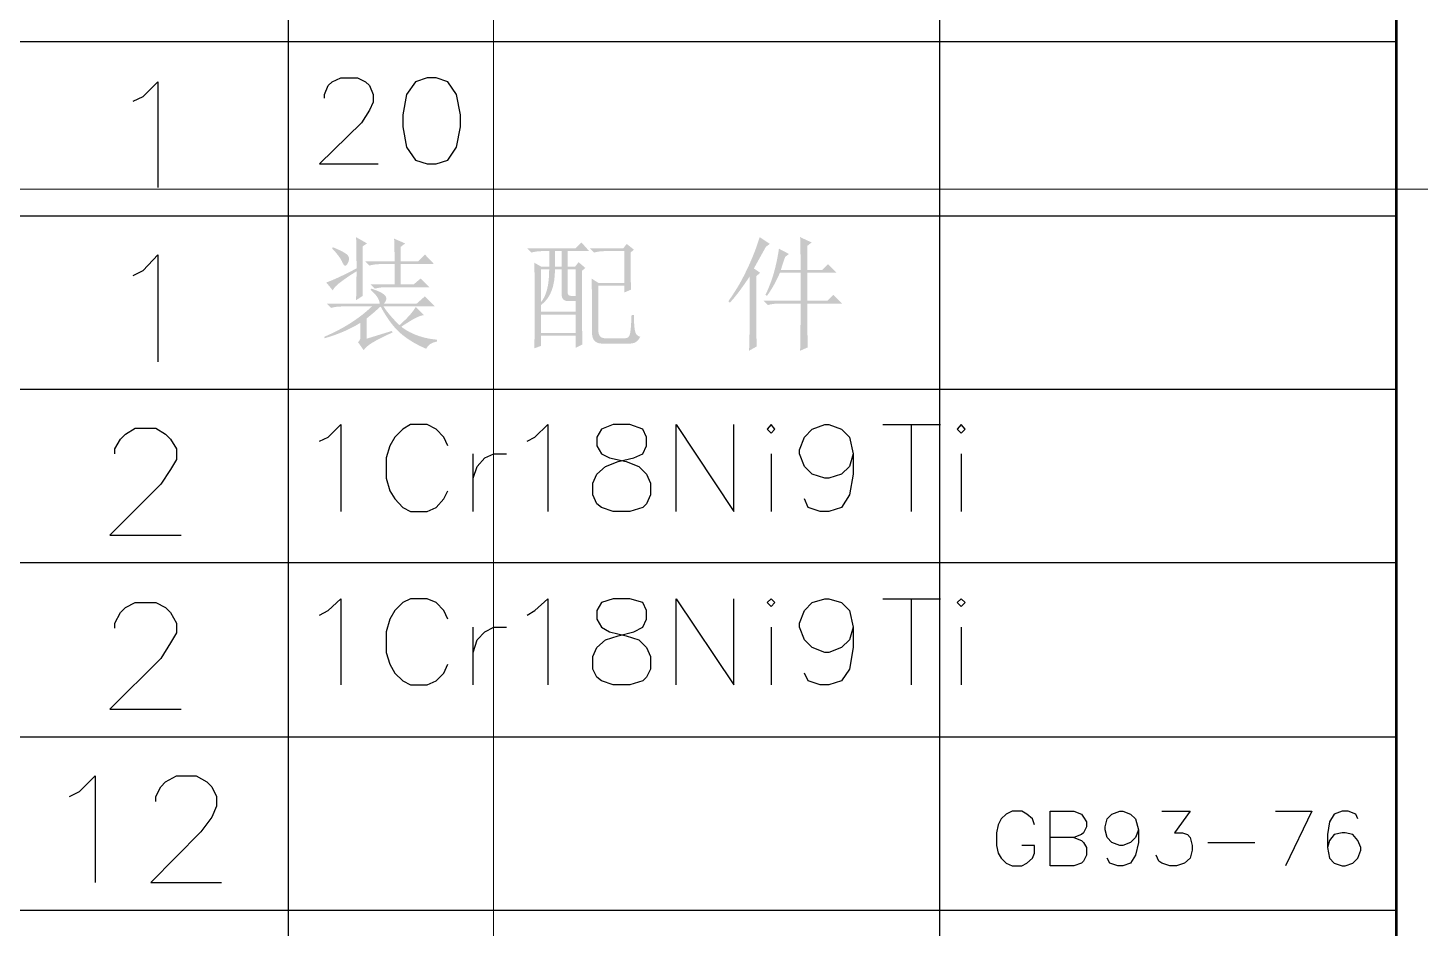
# Model space of a CAD drawing. Header units: millimetres. Extents: x 0 to 841, y 0 to 1189.
# Drawn here: x 736.8 to 797, y 87 to 125.9 of the extents above; entities that cross this region are included whole.
import ezdxf

# ---------------------------------------------------------------- set-up
doc = ezdxf.new("R2010")
doc.units = ezdxf.units.MM
doc.layers.add('C00-00-00', color=7, linetype='Continuous')
doc.layers.add('CBF-BF-BF', color=7, linetype='Continuous', true_color=0xbfbfbf)

msp = doc.modelspace()

# ---------------------------------------------------------------- hatches: boundary and pattern name
at = {"layer": 'C00-00-00'}
h = msp.add_hatch(color=256, dxfattribs=at)
edge = h.paths.add_edge_path(flags=0)
edge.add_spline(control_points=[(749.966963, 116.394977), (750.341238, 116.24229), (750.559519, 116.121023), (750.622358, 116.030624), (750.684645, 115.940224), (750.677479, 115.826123), (750.601411, 115.687217), (750.525344, 115.54831), (750.452583, 115.562642), (750.38313, 115.729109), (750.313677, 115.895576), (750.16099, 116.103384), (749.925621, 116.353085), (749.925621, 116.353085), (749.966963, 116.394977), (749.966963, 116.394977)], knot_values=[0, 0, 0, 0, 1, 1, 1, 2, 2, 2, 3, 3, 3, 4, 4, 4, 5, 5, 5, 5], degree=3, periodic=1)
edge = h.paths.add_edge_path(flags=0)
edge.add_spline(control_points=[(751.257358, 116.436318), (751.257358, 116.436318), (751.257358, 114.293193), (751.257358, 114.293193), (751.257358, 114.293193), (750.965765, 114.10578), (750.965765, 114.10578), (750.979545, 114.452494), (750.986711, 114.868662), (750.986711, 115.354283), (750.695118, 115.174035), (750.455891, 115.010875), (750.268477, 114.865355), (750.081064, 114.719834), (749.980743, 114.605181), (749.966963, 114.521947), (749.966963, 114.521947), (749.675921, 114.875828), (749.675921, 114.875828), (749.91129, 114.945281), (750.348404, 115.146474), (750.986711, 115.479408), (750.986711, 116.186618), (750.979545, 116.637512), (750.965765, 116.832091), (750.965765, 116.832091), (751.444219, 116.561444), (751.444219, 116.561444), (751.444219, 116.561444), (751.257358, 116.436318), (751.257358, 116.436318)], knot_values=[0, 0, 0, 0, 1, 1, 1, 2, 2, 2, 3, 3, 3, 4, 4, 4, 5, 5, 5, 6, 6, 6, 7, 7, 7, 8, 8, 8, 9, 9, 9, 10, 10, 10, 10], degree=3, periodic=1)
edge = h.paths.add_edge_path(flags=0)
edge.add_spline(control_points=[(751.360986, 115.791396), (751.360986, 115.791396), (752.630435, 115.791396), (752.630435, 115.791396), (752.630435, 116.263237), (752.623269, 116.589005), (752.609489, 116.769252), (752.609489, 116.769252), (753.088495, 116.561444), (753.088495, 116.561444), (753.088495, 116.561444), (752.901081, 116.415923), (752.901081, 116.415923), (752.901081, 116.415923), (752.901081, 115.791396), (752.901081, 115.791396), (752.901081, 115.791396), (753.650183, 115.791396), (753.650183, 115.791396), (753.650183, 115.791396), (753.941225, 116.082989), (753.941225, 116.082989), (753.941225, 116.082989), (754.336997, 115.666822), (754.336997, 115.666822), (754.336997, 115.666822), (752.901081, 115.666822), (752.901081, 115.666822), (752.901081, 115.666822), (752.901081, 114.792594), (752.901081, 114.792594), (752.901081, 114.792594), (753.46277, 114.792594), (753.46277, 114.792594), (753.46277, 114.792594), (753.754363, 115.042295), (753.754363, 115.042295), (753.754363, 115.042295), (754.128638, 114.66802), (754.128638, 114.66802), (754.128638, 114.66802), (752.276555, 114.66802), (752.276555, 114.66802), (752.096307, 114.66802), (751.92984, 114.647073), (751.777154, 114.605181), (751.777154, 114.605181), (751.590292, 114.792594), (751.590292, 114.792594), (751.590292, 114.792594), (752.630435, 114.792594), (752.630435, 114.792594), (752.630435, 114.792594), (752.630435, 115.666822), (752.630435, 115.666822), (752.630435, 115.666822), (752.0478, 115.666822), (752.0478, 115.666822), (751.867002, 115.666822), (751.700535, 115.645875), (751.548399, 115.603983), (751.548399, 115.603983), (751.360986, 115.791396), (751.360986, 115.791396)], knot_values=[0, 0, 0, 0, 1, 1, 1, 2, 2, 2, 3, 3, 3, 4, 4, 4, 5, 5, 5, 6, 6, 6, 7, 7, 7, 8, 8, 8, 9, 9, 9, 10, 10, 10, 11, 11, 11, 12, 12, 12, 13, 13, 13, 14, 14, 14, 15, 15, 15, 16, 16, 16, 17, 17, 17, 18, 18, 18, 19, 19, 19, 20, 20, 20, 21, 21, 21, 21], degree=3, periodic=1)
edge = h.paths.add_edge_path(flags=0)
edge.add_spline(control_points=[(751.985513, 113.960259), (751.985513, 114.126726), (751.853772, 114.32792), (751.590292, 114.56384), (751.590292, 114.56384), (751.631633, 114.605181), (751.631633, 114.605181), (751.964567, 114.493836), (752.16576, 114.390207), (752.235213, 114.293193), (752.304667, 114.196179), (752.28372, 114.084834), (752.172926, 113.960259), (752.172926, 113.960259), (753.587896, 113.960259), (753.587896, 113.960259), (753.587896, 113.960259), (753.941225, 114.272247), (753.941225, 114.272247), (753.941225, 114.272247), (754.378338, 113.835684), (754.378338, 113.835684), (754.378338, 113.835684), (752.15198, 113.835684), (752.15198, 113.835684), (752.304115, 113.599764), (752.533421, 113.329118), (752.838794, 113.023744), (753.184957, 113.329118), (753.420877, 113.592599), (753.546003, 113.814738), (753.546003, 113.814738), (753.899884, 113.460858), (753.899884, 113.460858), (753.788538, 113.446526), (753.667271, 113.405185), (753.53553, 113.335732), (753.40379, 113.266279), (753.199289, 113.141704), (752.922028, 112.961457), (753.088495, 112.822551), (753.306776, 112.701283), (753.577423, 112.597104), (753.847518, 112.492924), (754.142418, 112.427329), (754.461572, 112.399769), (754.461572, 112.399769), (754.461572, 112.316535), (754.461572, 112.316535), (754.225652, 112.274643), (754.072965, 112.170463), (754.004063, 112.003996), (753.601676, 112.170463), (753.243937, 112.38213), (752.93195, 112.638445), (752.619962, 112.895311), (752.317896, 113.294391), (752.026854, 113.835684), (751.832826, 113.654886), (751.631633, 113.481804), (751.423825, 113.315337), (751.423825, 113.315337), (751.423825, 112.44111), (751.423825, 112.44111), (751.423825, 112.44111), (752.50586, 112.774044), (752.50586, 112.774044), (752.50586, 112.774044), (752.547201, 112.711757), (752.547201, 112.711757), (751.7981, 112.378822), (751.381932, 112.122507), (751.298699, 111.941709), (751.298699, 111.941709), (751.048998, 112.295589), (751.048998, 112.295589), (751.132232, 112.365042), (751.166958, 112.441661), (751.153178, 112.524343), (751.153178, 112.524343), (751.153178, 113.127924), (751.153178, 113.127924), (750.708898, 112.850112), (750.195717, 112.628523), (749.613082, 112.462056), (749.613082, 112.462056), (749.592687, 112.524343), (749.592687, 112.524343), (750.410691, 112.871058), (751.097505, 113.308171), (751.652579, 113.835684), (751.652579, 113.835684), (750.38313, 113.835684), (750.38313, 113.835684), (750.202331, 113.835684), (750.035864, 113.814738), (749.883729, 113.772846), (749.883729, 113.772846), (749.696316, 113.960259), (749.696316, 113.960259), (749.696316, 113.960259), (751.985513, 113.960259), (751.985513, 113.960259)], knot_values=[0, 0, 0, 0, 1, 1, 1, 2, 2, 2, 3, 3, 3, 4, 4, 4, 5, 5, 5, 6, 6, 6, 7, 7, 7, 8, 8, 8, 9, 9, 9, 10, 10, 10, 11, 11, 11, 12, 12, 12, 13, 13, 13, 14, 14, 14, 15, 15, 15, 16, 16, 16, 17, 17, 17, 18, 18, 18, 19, 19, 19, 20, 20, 20, 21, 21, 21, 22, 22, 22, 23, 23, 23, 24, 24, 24, 25, 25, 25, 26, 26, 26, 27, 27, 27, 28, 28, 28, 29, 29, 29, 30, 30, 30, 31, 31, 31, 32, 32, 32, 33, 33, 33, 34, 34, 34, 34], degree=3, periodic=1)
h = msp.add_hatch(color=256, dxfattribs=at)
edge = h.paths.add_edge_path(flags=0)
edge.add_spline(control_points=[(770.177574, 115.417121), (770.177574, 115.944083), (770.170408, 116.415372), (770.157179, 116.832091), (770.157179, 116.832091), (770.65658, 116.602785), (770.65658, 116.602785), (770.65658, 116.602785), (770.469167, 116.457264), (770.469167, 116.457264), (770.469167, 116.457264), (770.469167, 115.417121), (770.469167, 115.417121), (770.469167, 115.417121), (771.114089, 115.417121), (771.114089, 115.417121), (771.114089, 115.417121), (771.363789, 115.666822), (771.363789, 115.666822), (771.363789, 115.666822), (771.738616, 115.291995), (771.738616, 115.291995), (771.738616, 115.291995), (770.469167, 115.291995), (770.469167, 115.291995), (770.469167, 115.291995), (770.469167, 114.085385), (770.469167, 114.085385), (770.469167, 114.085385), (771.342843, 114.085385), (771.342843, 114.085385), (771.342843, 114.085385), (771.592544, 114.335086), (771.592544, 114.335086), (771.592544, 114.335086), (771.96737, 113.960259), (771.96737, 113.960259), (771.96737, 113.960259), (770.469167, 113.960259), (770.469167, 113.960259), (770.469167, 112.905784), (770.475782, 112.275194), (770.490113, 112.066835), (770.490113, 112.066835), (770.157179, 111.920763), (770.157179, 111.920763), (770.170408, 112.600411), (770.177574, 113.280059), (770.177574, 113.960259), (770.177574, 113.960259), (769.262006, 113.960259), (769.262006, 113.960259), (769.081758, 113.960259), (768.915291, 113.939313), (768.762604, 113.897972), (768.762604, 113.897972), (768.575743, 114.085385), (768.575743, 114.085385), (768.575743, 114.085385), (770.177574, 114.085385), (770.177574, 114.085385), (770.177574, 114.085385), (770.177574, 115.291995), (770.177574, 115.291995), (770.177574, 115.291995), (769.282952, 115.291995), (769.282952, 115.291995), (769.116485, 114.903388), (768.929071, 114.570454), (768.721263, 114.293193), (768.721263, 114.293193), (768.658976, 114.335086), (768.658976, 114.335086), (768.811111, 114.653688), (768.932379, 114.972842), (769.022778, 115.291995), (769.113177, 115.610598), (769.185938, 115.957863), (769.241611, 116.33269), (769.241611, 116.33269), (769.678173, 116.103384), (769.678173, 116.103384), (769.678173, 116.103384), (769.511706, 115.978809), (769.511706, 115.978809), (769.456033, 115.826123), (769.393746, 115.63871), (769.324844, 115.417121), (769.324844, 115.417121), (770.177574, 115.417121), (770.177574, 115.417121)], knot_values=[0, 0, 0, 0, 1, 1, 1, 2, 2, 2, 3, 3, 3, 4, 4, 4, 5, 5, 5, 6, 6, 6, 7, 7, 7, 8, 8, 8, 9, 9, 9, 10, 10, 10, 11, 11, 11, 12, 12, 12, 13, 13, 13, 14, 14, 14, 15, 15, 15, 16, 16, 16, 17, 17, 17, 18, 18, 18, 19, 19, 19, 20, 20, 20, 21, 21, 21, 22, 22, 22, 23, 23, 23, 24, 24, 24, 25, 25, 25, 26, 26, 26, 27, 27, 27, 28, 28, 28, 29, 29, 29, 30, 30, 30, 30], degree=3, periodic=1)
edge = h.paths.add_edge_path(flags=0)
edge.add_spline(control_points=[(767.951216, 111.920763), (767.964996, 112.351262), (767.972162, 112.684196), (767.972162, 112.920116), (767.972162, 112.920116), (767.972162, 115.125528), (767.972162, 115.125528), (767.611116, 114.584235), (767.326689, 114.20996), (767.118881, 114.002151), (767.118881, 114.002151), (767.056593, 114.064439), (767.056593, 114.064439), (767.167387, 114.216574), (767.295821, 114.411153), (767.441341, 114.647073), (767.586862, 114.882993), (767.750022, 115.194981), (767.930269, 115.583588), (768.110517, 115.971644), (768.270369, 116.387811), (768.409275, 116.832091), (768.409275, 116.832091), (768.845838, 116.540498), (768.845838, 116.540498), (768.845838, 116.540498), (768.679371, 116.415923), (768.679371, 116.415923), (768.41589, 115.944083), (768.242257, 115.631544), (768.159575, 115.479408), (768.159575, 115.479408), (768.42967, 115.291995), (768.42967, 115.291995), (768.42967, 115.291995), (768.263203, 115.146474), (768.263203, 115.146474), (768.263203, 115.146474), (768.263203, 112.982403), (768.263203, 112.982403), (768.263203, 112.732151), (768.269818, 112.44111), (768.28415, 112.108176), (768.28415, 112.108176), (767.951216, 111.920763), (767.951216, 111.920763)], knot_values=[0, 0, 0, 0, 1, 1, 1, 2, 2, 2, 3, 3, 3, 4, 4, 4, 5, 5, 5, 6, 6, 6, 7, 7, 7, 8, 8, 8, 9, 9, 9, 10, 10, 10, 11, 11, 11, 12, 12, 12, 13, 13, 13, 14, 14, 14, 15, 15, 15, 15], degree=3, periodic=1)
h = msp.add_hatch(color=256, dxfattribs=at)
edge = h.paths.add_edge_path(flags=0)
edge.add_spline(control_points=[(762.830113, 116.166223), (762.830113, 115.444682), (762.836727, 114.910554), (762.851059, 114.56384), (762.851059, 114.56384), (762.559466, 114.438714), (762.559466, 114.438714), (762.559466, 114.438714), (762.559466, 114.730307), (762.559466, 114.730307), (762.559466, 114.730307), (761.436089, 114.730307), (761.436089, 114.730307), (761.436089, 114.730307), (761.436089, 112.815936), (761.436089, 112.815936), (761.436089, 112.565684), (761.546883, 112.448276), (761.769023, 112.462056), (761.769023, 112.462056), (762.601358, 112.462056), (762.601358, 112.462056), (762.712152, 112.462056), (762.781606, 112.530958), (762.809166, 112.669864), (762.836727, 112.80877), (762.857673, 113.072251), (762.871454, 113.460858), (762.871454, 113.460858), (762.975633, 113.460858), (762.975633, 113.460858), (762.975633, 113.169265), (762.989414, 112.947125), (763.016975, 112.79499), (763.044535, 112.642303), (763.121154, 112.551904), (763.24628, 112.524343), (763.149266, 112.316535), (762.989414, 112.219521), (762.767825, 112.233302), (762.767825, 112.233302), (761.68579, 112.233302), (761.68579, 112.233302), (761.324744, 112.205741), (761.151111, 112.372208), (761.165442, 112.732703), (761.165442, 113.953093), (761.158277, 114.723141), (761.144496, 115.042295), (761.144496, 115.042295), (761.436089, 114.854882), (761.436089, 114.854882), (761.436089, 114.854882), (762.559466, 114.854882), (762.559466, 114.854882), (762.559466, 114.854882), (762.559466, 116.22851), (762.559466, 116.22851), (762.559466, 116.22851), (761.748077, 116.22851), (761.748077, 116.22851), (761.567278, 116.22851), (761.400811, 116.207564), (761.248676, 116.166223), (761.248676, 116.166223), (761.061263, 116.353085), (761.061263, 116.353085), (761.061263, 116.353085), (762.518125, 116.353085), (762.518125, 116.353085), (762.518125, 116.353085), (762.663646, 116.540498), (762.663646, 116.540498), (762.663646, 116.540498), (762.975633, 116.290797), (762.975633, 116.290797), (762.975633, 116.290797), (762.830113, 116.166223), (762.830113, 116.166223)], knot_values=[0, 0, 0, 0, 1, 1, 1, 2, 2, 2, 3, 3, 3, 4, 4, 4, 5, 5, 5, 6, 6, 6, 7, 7, 7, 8, 8, 8, 9, 9, 9, 10, 10, 10, 11, 11, 11, 12, 12, 12, 13, 13, 13, 14, 14, 14, 15, 15, 15, 16, 16, 16, 17, 17, 17, 18, 18, 18, 19, 19, 19, 20, 20, 20, 21, 21, 21, 22, 22, 22, 23, 23, 23, 24, 24, 24, 25, 25, 25, 26, 26, 26, 26], degree=3, periodic=1)
edge = h.paths.add_edge_path(flags=0)
edge.add_spline(control_points=[(760.728329, 115.375229), (760.728329, 113.682998), (760.734943, 112.621357), (760.749275, 112.191409), (760.749275, 112.191409), (760.457682, 112.045888), (760.457682, 112.045888), (760.457682, 112.045888), (760.457682, 112.566236), (760.457682, 112.566236), (760.457682, 112.566236), (758.959479, 112.566236), (758.959479, 112.566236), (758.959479, 112.566236), (758.959479, 112.129122), (758.959479, 112.129122), (758.959479, 112.129122), (758.668437, 112.024942), (758.668437, 112.024942), (758.682218, 112.455441), (758.689383, 113.065637), (758.689383, 113.856079), (758.689383, 114.646522), (758.682218, 115.271049), (758.668437, 115.729109), (758.668437, 115.729109), (758.959479, 115.562642), (758.959479, 115.562642), (758.959479, 115.562642), (759.313359, 115.562642), (759.313359, 115.562642), (759.313359, 115.562642), (759.313359, 116.22851), (759.313359, 116.22851), (759.313359, 116.22851), (759.042712, 116.22851), (759.042712, 116.22851), (758.862465, 116.22851), (758.695998, 116.207564), (758.543311, 116.166223), (758.543311, 116.166223), (758.356449, 116.353085), (758.356449, 116.353085), (758.356449, 116.353085), (760.457682, 116.353085), (760.457682, 116.353085), (760.457682, 116.353085), (760.707383, 116.602785), (760.707383, 116.602785), (760.707383, 116.602785), (761.040317, 116.22851), (761.040317, 116.22851), (761.040317, 116.22851), (760.104353, 116.22851), (760.104353, 116.22851), (760.104353, 116.22851), (760.104353, 115.562642), (760.104353, 115.562642), (760.104353, 115.562642), (760.437287, 115.562642), (760.437287, 115.562642), (760.437287, 115.562642), (760.582808, 115.750055), (760.582808, 115.750055), (760.582808, 115.750055), (760.87385, 115.500355), (760.87385, 115.500355), (760.87385, 115.500355), (760.728329, 115.375229), (760.728329, 115.375229)], knot_values=[0, 0, 0, 0, 1, 1, 1, 2, 2, 2, 3, 3, 3, 4, 4, 4, 5, 5, 5, 6, 6, 6, 7, 7, 7, 8, 8, 8, 9, 9, 9, 10, 10, 10, 11, 11, 11, 12, 12, 12, 13, 13, 13, 14, 14, 14, 15, 15, 15, 16, 16, 16, 17, 17, 17, 18, 18, 18, 19, 19, 19, 20, 20, 20, 21, 21, 21, 22, 22, 22, 23, 23, 23, 23], degree=3, periodic=1)
edge = h.paths.add_edge_path(flags=0)
edge.add_spline(control_points=[(759.56306, 116.22851), (759.56306, 116.22851), (759.56306, 115.562642), (759.56306, 115.562642), (759.56306, 115.562642), (759.854652, 115.562642), (759.854652, 115.562642), (759.854652, 115.562642), (759.854652, 116.22851), (759.854652, 116.22851), (759.854652, 116.22851), (759.56306, 116.22851), (759.56306, 116.22851)], knot_values=[0, 0, 0, 0, 1, 1, 1, 2, 2, 2, 3, 3, 3, 4, 4, 4, 4], degree=3, periodic=1)
edge = h.paths.add_edge_path(flags=0)
edge.add_spline(control_points=[(760.104353, 115.437516), (760.104353, 115.437516), (760.104353, 114.480606), (760.104353, 114.480606), (760.104353, 114.35548), (760.15286, 114.293193), (760.249874, 114.293193), (760.249874, 114.293193), (760.457682, 114.293193), (760.457682, 114.293193), (760.457682, 114.293193), (760.457682, 115.437516), (760.457682, 115.437516), (760.457682, 115.437516), (760.104353, 115.437516), (760.104353, 115.437516)], knot_values=[0, 0, 0, 0, 1, 1, 1, 2, 2, 2, 3, 3, 3, 4, 4, 4, 5, 5, 5, 5], degree=3, periodic=1)
edge = h.paths.add_edge_path(flags=0)
edge.add_spline(control_points=[(759.56306, 115.437516), (759.56306, 114.702195), (759.361866, 114.189013), (758.959479, 113.897972), (758.959479, 113.897972), (758.959479, 113.606379), (758.959479, 113.606379), (758.959479, 113.606379), (760.457682, 113.606379), (760.457682, 113.606379), (760.457682, 113.606379), (760.457682, 114.064439), (760.457682, 114.064439), (760.457682, 114.064439), (760.16664, 114.064439), (760.16664, 114.064439), (759.944501, 114.064439), (759.840321, 114.168067), (759.854652, 114.376427), (759.854652, 114.376427), (759.854652, 115.437516), (759.854652, 115.437516), (759.854652, 115.437516), (759.56306, 115.437516), (759.56306, 115.437516)], knot_values=[0, 0, 0, 0, 1, 1, 1, 2, 2, 2, 3, 3, 3, 4, 4, 4, 5, 5, 5, 6, 6, 6, 7, 7, 7, 8, 8, 8, 8], degree=3, periodic=1)
edge = h.paths.add_edge_path(flags=0)
edge.add_spline(control_points=[(758.959479, 115.437516), (758.959479, 115.437516), (758.959479, 114.022546), (758.959479, 114.022546), (759.195399, 114.299808), (759.313359, 114.771648), (759.313359, 115.437516), (759.313359, 115.437516), (758.959479, 115.437516), (758.959479, 115.437516)], knot_values=[0, 0, 0, 0, 1, 1, 1, 2, 2, 2, 3, 3, 3, 3], degree=3, periodic=1)
edge = h.paths.add_edge_path(flags=0)
edge.add_spline(control_points=[(758.959479, 113.481804), (758.959479, 113.481804), (758.959479, 112.69081), (758.959479, 112.69081), (758.959479, 112.69081), (760.457682, 112.69081), (760.457682, 112.69081), (760.457682, 112.69081), (760.457682, 113.481804), (760.457682, 113.481804), (760.457682, 113.481804), (758.959479, 113.481804), (758.959479, 113.481804)], knot_values=[0, 0, 0, 0, 1, 1, 1, 2, 2, 2, 3, 3, 3, 4, 4, 4, 4], degree=3, periodic=1)

# ---------------------------------------------------------------- linework, layer by layer
at = {"layer": 'C00-00-00', "lineweight": 53}
msp.add_lwpolyline([(795.909, 12.640028), (45.042667, 12.640028), (45.042667, 1176.468028), (795.909, 1176.468028)], close=True, dxfattribs=at)
at = {"layer": 'C00-00-00', "lineweight": 25}
for points in [[(736.769333, 290.473694), (748.03, 290.473694), (748.03, 27.668361)], [(748.03, 290.473694), (776.181667, 290.473694), (776.181667, 50.189694)], [(741.341333, 122.706694), (741.764667, 122.918361), (742.399667, 123.553361), (742.399667, 118.981361)], [(749.596333, 122.833694), (749.596333, 123.003028), (749.765667, 123.384028), (749.935, 123.553361), (750.316, 123.722694), (751.035667, 123.722694), (751.374333, 123.553361), (751.543667, 123.384028), (751.713, 123.003028), (751.713, 122.664361), (751.543667, 122.325694), (751.205, 121.775361), (749.384667, 119.997361), (751.924667, 119.997361)], [(741.341333, 115.171361), (741.764667, 115.383028), (742.399667, 116.060361), (742.399667, 111.446028)], [(740.537, 107.466694), (740.537, 107.678361), (740.791, 108.101694), (741.002667, 108.313361), (741.426, 108.567361), (742.315, 108.567361), (742.738333, 108.313361), (742.95, 108.101694), (743.204, 107.678361), (743.204, 107.212694), (742.95, 106.789361), (742.526667, 106.154361), (740.325333, 103.953028), (743.415667, 103.953028)], [(749.384667, 108.017028), (749.765667, 108.186361), (750.316, 108.736694), (750.316, 104.969028)], [(754.930333, 107.805361), (754.761, 108.186361), (754.422333, 108.525028), (754.041333, 108.736694), (753.321667, 108.736694), (752.983, 108.525028), (752.644333, 108.186361), (752.432667, 107.805361), (752.263333, 107.297361), (752.263333, 106.408361), (752.432667, 105.858028), (752.644333, 105.519361), (752.983, 105.138361), (753.321667, 104.969028), (754.041333, 104.969028), (754.422333, 105.138361), (754.761, 105.519361), (754.930333, 105.858028)], [(758.359333, 108.017028), (758.698, 108.186361), (759.248333, 108.736694), (759.248333, 104.969028)], [(764.794, 104.969028), (764.794, 108.736694), (767.291667, 104.969028), (767.291667, 108.736694)], [(772.456333, 107.466694), (772.287, 106.916361), (771.948333, 106.577694), (771.398, 106.408361), (771.228667, 106.408361), (770.678333, 106.577694), (770.339667, 106.916361), (770.128, 107.466694), (770.128, 107.636028), (770.339667, 108.186361), (770.678333, 108.525028), (771.228667, 108.736694), (771.398, 108.736694), (771.948333, 108.525028), (772.287, 108.186361), (772.456333, 107.466694), (772.456333, 106.577694), (772.287, 105.688694), (771.948333, 105.138361), (771.398, 104.969028), (771.017, 104.969028), (770.509, 105.138361), (770.339667, 105.519361)], [(756.031, 104.969028), (756.031, 107.466694)], [(756.031, 106.408361), (756.200333, 106.916361), (756.539, 107.297361), (756.92, 107.466694), (757.470333, 107.466694)], [(768.900333, 107.466694), (768.900333, 104.969028)], [(777.113, 107.466694), (777.113, 104.969028)], [(749.384667, 100.481694), (749.765667, 100.693361), (750.316, 101.201361), (750.316, 97.476028)], [(754.930333, 100.312361), (754.761, 100.693361), (754.422333, 101.032028), (754.041333, 101.201361), (753.321667, 101.201361), (752.983, 101.032028), (752.644333, 100.693361), (752.432667, 100.312361), (752.263333, 99.762028), (752.263333, 98.873028), (752.432667, 98.365028), (752.644333, 97.984028), (752.983, 97.645361), (753.321667, 97.476028), (754.041333, 97.476028), (754.422333, 97.645361), (754.761, 97.984028), (754.930333, 98.365028)], [(758.359333, 100.481694), (758.698, 100.693361), (759.248333, 101.201361), (759.248333, 97.476028)], [(764.794, 97.476028), (764.794, 101.201361), (767.291667, 97.476028), (767.291667, 101.201361)], [(772.456333, 99.973694), (772.287, 99.423361), (771.948333, 99.084694), (771.398, 98.873028), (771.228667, 98.873028), (770.678333, 99.084694), (770.339667, 99.423361), (770.128, 99.973694), (770.128, 100.143028), (770.339667, 100.693361), (770.678333, 101.032028), (771.228667, 101.201361), (771.398, 101.201361), (771.948333, 101.032028), (772.287, 100.693361), (772.456333, 99.973694), (772.456333, 99.084694), (772.287, 98.153361), (771.948333, 97.645361), (771.398, 97.476028), (771.017, 97.476028), (770.509, 97.645361), (770.339667, 97.984028)], [(740.537, 99.931361), (740.537, 100.143028), (740.791, 100.608694), (741.002667, 100.820361), (741.426, 101.032028), (742.315, 101.032028), (742.738333, 100.820361), (742.95, 100.608694), (743.204, 100.143028), (743.204, 99.719694), (742.95, 99.296361), (742.526667, 98.619028), (740.325333, 96.417694), (743.415667, 96.417694)], [(756.031, 97.476028), (756.031, 99.973694)], [(756.031, 98.873028), (756.200333, 99.423361), (756.539, 99.762028), (756.92, 99.973694), (757.470333, 99.973694)], [(768.900333, 99.973694), (768.900333, 97.476028)], [(777.113, 99.973694), (777.113, 97.476028)], [(738.589667, 92.650028), (739.013, 92.861694), (739.690333, 93.539028), (739.690333, 88.924694)], [(742.315, 92.438361), (742.315, 92.650028), (742.526667, 93.073361), (742.738333, 93.285028), (743.204, 93.539028), (744.050667, 93.539028), (744.516333, 93.285028), (744.728, 93.073361), (744.939667, 92.650028), (744.939667, 92.226694), (744.728, 91.761028), (744.262333, 91.126028), (742.103333, 88.924694), (745.151333, 88.924694)], [(780.288, 91.422361), (780.203333, 91.676361), (779.949333, 91.888028), (779.737667, 92.015028), (779.314333, 92.015028), (779.060333, 91.888028), (778.848667, 91.676361), (778.721667, 91.422361), (778.637, 91.083694), (778.637, 90.533361), (778.721667, 90.194694), (778.848667, 89.983028), (779.060333, 89.771361), (779.314333, 89.644361), (779.737667, 89.644361), (779.949333, 89.771361), (780.203333, 89.983028), (780.288, 90.194694), (780.288, 90.533361), (779.737667, 90.533361)], [(780.965333, 89.644361), (780.965333, 92.015028), (781.981333, 92.015028), (782.32, 91.888028), (782.404667, 91.761028), (782.531667, 91.549361), (782.531667, 91.337694), (782.404667, 91.083694), (782.32, 90.999028), (781.981333, 90.872028), (780.965333, 90.872028)], [(784.775333, 91.210694), (784.648333, 90.872028), (784.436667, 90.660361), (784.098, 90.533361), (783.971, 90.533361), (783.632333, 90.660361), (783.420667, 90.872028), (783.336, 91.210694), (783.336, 91.337694), (783.420667, 91.676361), (783.632333, 91.888028), (783.971, 92.015028), (784.098, 92.015028), (784.436667, 91.888028), (784.648333, 91.676361), (784.775333, 91.210694), (784.775333, 90.660361), (784.648333, 90.110028), (784.436667, 89.771361), (784.098, 89.644361), (783.886333, 89.644361), (783.547667, 89.771361), (783.420667, 89.983028)], [(785.791333, 92.015028), (787.019, 92.015028), (786.341667, 91.083694), (786.680333, 91.083694), (786.892, 90.999028), (787.019, 90.872028), (787.103667, 90.533361), (787.103667, 90.321694), (787.019, 89.983028), (786.765, 89.771361), (786.426333, 89.644361), (786.13, 89.644361), (785.791333, 89.771361), (785.664333, 89.856028), (785.537333, 90.110028)], [(790.702, 92.015028), (792.268333, 92.015028), (791.125333, 89.644361)], [(794.258, 91.676361), (794.173333, 91.888028), (793.834667, 92.015028), (793.580667, 92.015028), (793.242, 91.888028), (793.030333, 91.549361), (792.945667, 90.999028), (792.945667, 90.448694), (793.030333, 89.983028), (793.242, 89.771361), (793.580667, 89.644361), (793.707667, 89.644361), (794.046333, 89.771361), (794.258, 89.983028), (794.385, 90.321694), (794.385, 90.448694), (794.258, 90.745028), (794.046333, 90.999028), (793.707667, 91.083694), (793.580667, 91.083694), (793.242, 90.999028), (793.030333, 90.745028), (792.945667, 90.448694)], [(781.981333, 90.872028), (782.32, 90.745028), (782.404667, 90.660361), (782.531667, 90.448694), (782.531667, 90.110028), (782.404667, 89.856028), (782.32, 89.771361), (781.981333, 89.644361), (780.965333, 89.644361)], [(787.781, 90.660361), (789.813, 90.660361)]]:
    msp.add_lwpolyline(points, dxfattribs=at)
for points in [[(754.041333, 123.722694), (753.533333, 123.553361), (753.152333, 123.003028), (752.983, 122.114028), (752.983, 121.606028), (753.152333, 120.717028), (753.533333, 120.166694), (754.041333, 119.997361), (754.422333, 119.997361), (754.930333, 120.166694), (755.311333, 120.717028), (755.480667, 121.606028), (755.480667, 122.114028), (755.311333, 123.003028), (754.930333, 123.553361), (754.422333, 123.722694)], [(762.084667, 108.736694), (761.576667, 108.525028), (761.365, 108.186361), (761.365, 107.805361), (761.576667, 107.466694), (761.915333, 107.297361), (762.635, 107.128028), (763.185333, 106.916361), (763.524, 106.577694), (763.693333, 106.196694), (763.693333, 105.688694), (763.524, 105.307694), (763.354667, 105.138361), (762.804333, 104.969028), (762.084667, 104.969028), (761.576667, 105.138361), (761.365, 105.307694), (761.195667, 105.688694), (761.195667, 106.196694), (761.365, 106.577694), (761.746, 106.916361), (762.296333, 107.128028), (762.973667, 107.297361), (763.354667, 107.466694), (763.524, 107.805361), (763.524, 108.186361), (763.354667, 108.525028), (762.804333, 108.736694)], [(768.731, 108.525028), (768.900333, 108.355694), (769.069667, 108.525028), (768.900333, 108.736694)], [(776.943667, 108.525028), (777.113, 108.355694), (777.282333, 108.525028), (777.113, 108.736694)], [(762.084667, 101.201361), (761.576667, 101.032028), (761.365, 100.693361), (761.365, 100.312361), (761.576667, 99.973694), (761.915333, 99.762028), (762.635, 99.592694), (763.185333, 99.423361), (763.524, 99.084694), (763.693333, 98.703694), (763.693333, 98.153361), (763.524, 97.814694), (763.354667, 97.645361), (762.804333, 97.476028), (762.084667, 97.476028), (761.576667, 97.645361), (761.365, 97.814694), (761.195667, 98.153361), (761.195667, 98.703694), (761.365, 99.084694), (761.746, 99.423361), (762.296333, 99.592694), (762.973667, 99.762028), (763.354667, 99.973694), (763.524, 100.312361), (763.524, 100.693361), (763.354667, 101.032028), (762.804333, 101.201361)], [(768.731, 101.032028), (768.900333, 100.862694), (769.069667, 101.032028), (768.900333, 101.201361)], [(776.943667, 101.032028), (777.113, 100.862694), (777.282333, 101.032028), (777.113, 101.201361)]]:
    msp.add_lwpolyline(points, close=True, dxfattribs=at)
for points in [[(673.904333, 125.289028), (673.904333, 125.289028), (795.909, 125.289028), (795.909, 125.289028)], [(673.904333, 117.753694), (673.904333, 117.753694), (795.909, 117.753694), (795.909, 117.753694)], [(673.904333, 110.260694), (673.904333, 110.260694), (795.909, 110.260694), (795.909, 110.260694)], [(773.726333, 108.736694), (773.726333, 108.736694), (776.224, 108.736694), (776.224, 108.736694)], [(774.954, 108.736694), (774.954, 108.736694), (774.954, 104.969028), (774.954, 104.969028)], [(673.904333, 102.767694), (673.904333, 102.767694), (795.909, 102.767694), (795.909, 102.767694)], [(773.726333, 101.201361), (773.726333, 101.201361), (776.224, 101.201361), (776.224, 101.201361)], [(774.954, 101.201361), (774.954, 101.201361), (774.954, 97.476028), (774.954, 97.476028)], [(673.904333, 95.232361), (673.904333, 95.232361), (795.909, 95.232361), (795.909, 95.232361)], [(673.904333, 87.739361), (673.904333, 87.739361), (795.909, 87.739361), (795.909, 87.739361)]]:
    msp.add_open_spline(points, degree=3, dxfattribs=at)
at = {"layer": 'CBF-BF-BF', "lineweight": 9}
for points in [[(756.900001, 0), (756.900001, 1189.000035)], [(841.000001, 118.900003), (0, 118.900003)]]:
    msp.add_lwpolyline(points, dxfattribs=at)

doc.saveas('drawing.dxf')
